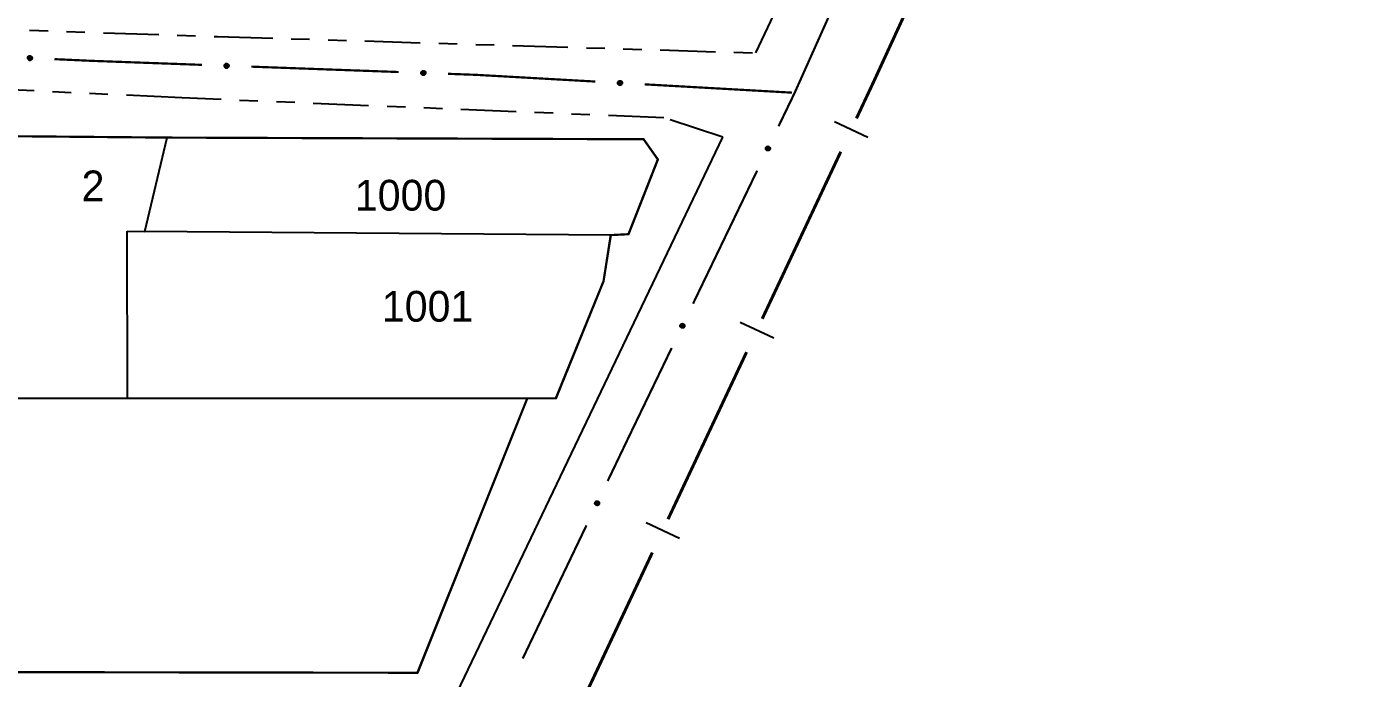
# Model space of a CAD drawing. Extents: x 203196 to 204359, y 4872588 to 4874244.
# Drawn here: x 204240 to 204348.4, y 4873557.6 to 4873610.6 of the extents above; entities that cross this region are included whole.
import ezdxf
from ezdxf.enums import TextEntityAlignment as Align

# ---------------------------------------------------------------- set-up
doc = ezdxf.new("R2010")
doc.units = 0
doc.header["$LTSCALE"] = 1.5
doc.header["$MEASUREMENT"] = 0
doc.linetypes.add('TRACO_25', pattern=[8, 3, -1, 1, -1, 1, -1])
for name, color, linetype in [('CD_MALHA_LOTES', 7, 'CONTINUOUS'), ('LM-LIM-SETORES-BAIRROS', 250, 'CONTINUOUS'), ('RU-QUADRA', 210, 'CONTINUOUS'), ('SV-EIXO-RUA-N-PAV', 6, 'CONTINUOUS'), ('SV-EIXO-RUA-PAV', 20, 'CONTINUOUS'), ('SV-RUA-NAO-PAV', 7, 'CONTINUOUS'), ('SV-RUA-PAVIM', 7, 'CONTINUOUS'), ('Th_NmrPort', 1, 'CONTINUOUS')]:
    doc.layers.add(name, color=color, linetype=linetype)

msp = doc.modelspace()

# ---------------------------------------------------------------- linework, layer by layer
at = {"layer": 'CD_MALHA_LOTES', "linetype": 'Continuous', "flags": 128}
for points in [[(204238.313437, 4873601.679668), (204251.456481, 4873601.563463)], [(204249.642803, 4873593.938192), (204251.456481, 4873601.563463)], [(204251.456481, 4873601.563463), (204290.175146, 4873601.427738), (204291.326632, 4873599.795507), (204288.937456, 4873593.711058)], [(204248.233184, 4873580.362127), (204248.214161, 4873593.949605)], [(204248.214161, 4873593.949605), (204249.642803, 4873593.938192)], [(204287.497711, 4873593.63577), (204249.642803, 4873593.938192)], [(204287.497711, 4873593.63577), (204286.916604, 4873589.900863), (204283.031265, 4873580.366605)], [(204288.937456, 4873593.711058), (204287.497711, 4873593.63577)], [(204280.714868, 4873580.366307), (204271.785313, 4873558.06069), (204202.922839, 4873558.170631), (204188.35979, 4873558.177682)], [(204248.233184, 4873580.362127), (204238.764617, 4873580.360908)], [(204280.714868, 4873580.366307), (204248.233184, 4873580.362127)], [(204283.031265, 4873580.366605), (204280.714868, 4873580.366307)]]:
    msp.add_lwpolyline(points, dxfattribs=at)
at = {"layer": 'LM-LIM-SETORES-BAIRROS', "const_width": 0.25}
for points in [[(204313.76404, 4873616.743916), (204309.166238, 4873606.750907)], [(204309.166238, 4873606.750907), (204308.805828, 4873605.96758)], [(204308.805828, 4873605.96758), (204307.471128, 4873603.127867)], [(204306.195018, 4873600.412809), (204299.814464, 4873586.837517)], [(204298.538354, 4873584.122459), (204292.1578, 4873570.547167)], [(204290.88169, 4873567.832109), (204284.501136, 4873554.256818)]]:
    msp.add_lwpolyline(points, dxfattribs=at)
at = {"layer": 'LM-LIM-SETORES-BAIRROS'}
for points in [[(204305.688229, 4873602.860903), (204308.403287, 4873601.584792)], [(204298.031565, 4873586.570553), (204300.746623, 4873585.294442)], [(204290.374901, 4873570.280203), (204293.089959, 4873569.004093)]]:
    msp.add_lwpolyline(points, dxfattribs=at)
at = {"layer": 'RU-QUADRA', "linetype": 'Continuous', "const_width": 0.18, "flags": 128}
msp.add_lwpolyline([(204202.922839, 4873558.170631), (204271.785313, 4873558.06069), (204280.714868, 4873580.366307), (204283.031265, 4873580.366605), (204286.916604, 4873589.900863), (204287.497711, 4873593.63577), (204288.937456, 4873593.711058), (204291.326632, 4873599.795507), (204290.175146, 4873601.427738), (204251.456481, 4873601.563463), (204238.313437, 4873601.679668)], dxfattribs=at)
at = {"layer": 'SV-EIXO-RUA-N-PAV'}
for points in [[(204240.160763, 4873608.146847), (204240.196414, 4873608.180329), (204240.233901, 4873608.201815), (204240.270324, 4873608.210737), (204240.304567, 4873608.210228), (204240.33954, 4873608.205761), (204240.373806, 4873608.193479), (204240.408819, 4873608.171423), (204240.442657, 4873608.135896), (204240.462144, 4873608.096048), (204240.472801, 4873608.060806), (204240.474326, 4873608.02507), (204240.469418, 4873607.991168), (204240.455483, 4873607.955996), (204240.432784, 4873607.920732), (204240.396237, 4873607.887571), (204240.359342, 4873607.866759), (204240.323885, 4873607.859055), (204240.287948, 4873607.857749), (204240.252298, 4873607.862736), (204240.218731, 4873607.874987), (204240.183267, 4873607.897904), (204240.151015, 4873607.93441), (204240.129837, 4873607.970972), (204240.121637, 4873608.006312), (204240.121148, 4873608.041721), (204240.125201, 4873608.076853), (204240.136113, 4873608.111812), (204240.160763, 4873608.146847)], [(204256.147244, 4873607.517756), (204256.182588, 4873607.551562), (204256.219878, 4873607.573388), (204256.256219, 4873607.582641), (204256.290464, 4873607.582444), (204256.325476, 4873607.578296), (204256.359853, 4873607.566327), (204256.395065, 4873607.54459), (204256.429225, 4873607.509373), (204256.449074, 4873607.469704), (204256.460052, 4873607.434561), (204256.461902, 4873607.39884), (204256.457303, 4873607.364894), (204256.443689, 4873607.329597), (204256.421312, 4873607.294128), (204256.385069, 4873607.260636), (204256.348364, 4873607.239488), (204256.312979, 4873607.231461), (204256.277055, 4873607.229828), (204256.241361, 4873607.234491), (204256.207684, 4873607.246435), (204256.172013, 4873607.269029), (204256.13943, 4873607.30524), (204256.11792, 4873607.341607), (204256.109398, 4873607.376871), (204256.108587, 4873607.412274), (204256.11232, 4873607.447441), (204256.122914, 4873607.482499), (204256.147244, 4873607.517756)], [(204272.136633, 4873606.935145), (204272.171977, 4873606.968951), (204272.209267, 4873606.990777), (204272.245608, 4873607.00003), (204272.279853, 4873606.999833), (204272.314865, 4873606.995686), (204272.349242, 4873606.983716), (204272.384454, 4873606.961979), (204272.418615, 4873606.926762), (204272.438463, 4873606.887093), (204272.449441, 4873606.85195), (204272.451291, 4873606.816229), (204272.446692, 4873606.782284), (204272.433078, 4873606.746986), (204272.410702, 4873606.711517), (204272.374458, 4873606.678025), (204272.337754, 4873606.656877), (204272.302368, 4873606.648851), (204272.266444, 4873606.647218), (204272.230751, 4873606.65188), (204272.197073, 4873606.663825), (204272.161402, 4873606.686419), (204272.128819, 4873606.722629), (204272.107309, 4873606.758996), (204272.098788, 4873606.79426), (204272.097976, 4873606.829663), (204272.101709, 4873606.86483), (204272.112303, 4873606.899888), (204272.136633, 4873606.935145)], [(204288.117535, 4873606.122394), (204288.153545, 4873606.15549), (204288.191262, 4873606.17657), (204288.22778, 4873606.185098), (204288.262015, 4873606.184219), (204288.296937, 4873606.179376), (204288.331069, 4873606.166725), (204288.365842, 4873606.144292), (204288.399294, 4873606.108402), (204288.41835, 4873606.068345), (204288.428626, 4873606.032991), (204288.429765, 4873605.99724), (204288.424492, 4873605.963393), (204288.410178, 4873605.928374), (204288.3871, 4873605.893357), (204288.350197, 4873605.860592), (204288.313079, 4873605.840179), (204288.277541, 4873605.832858), (204288.241592, 4873605.831941), (204288.205998, 4873605.837313), (204288.172565, 4873605.849925), (204288.137351, 4873605.873224), (204288.105494, 4873605.910075), (204288.084712, 4873605.946864), (204288.076894, 4873605.98229), (204288.076787, 4873606.017702), (204288.081219, 4873606.052788), (204288.092509, 4873606.087628), (204288.117535, 4873606.122394)]]:
    msp.add_lwpolyline(points, close=True, dxfattribs=at)
for points in [[(204240.121148, 4873608.041721), (204240.472801, 4873608.060806)], [(204240.121637, 4873608.006312), (204240.474326, 4873608.02507)], [(204240.123968, 4873608.023467), (204240.471688, 4873608.040408)], [(204240.125201, 4873608.076853), (204240.462144, 4873608.096048)], [(204240.127008, 4873608.060209), (204240.462584, 4873608.080435)], [(204240.129169, 4873607.987715), (204240.468834, 4873608.007755)], [(204240.129837, 4873607.970972), (204240.469418, 4873607.991168)], [(204240.135376, 4873608.093976), (204240.447841, 4873608.116621)], [(204240.136113, 4873608.111812), (204240.442657, 4873608.135896)], [(204240.142548, 4873607.951592), (204240.457678, 4873607.972749)], [(204240.149196, 4873608.127495), (204240.422132, 4873608.151941)], [(204240.151015, 4873607.93441), (204240.455483, 4873607.955996)], [(204240.160763, 4873608.146847), (204240.408819, 4873608.171423)], [(204240.171046, 4873607.917511), (204240.441069, 4873607.937991)], [(204240.180923, 4873608.164295), (204240.383906, 4873608.182367)], [(204240.183267, 4873607.897904), (204240.432784, 4873607.920732)], [(204240.196414, 4873608.180329), (204240.373806, 4873608.193479)], [(204240.206608, 4873607.888572), (204240.40674, 4873607.904041)], [(204240.21773, 4873608.192669), (204240.347785, 4873608.199038)], [(204240.218731, 4873607.874987), (204240.396237, 4873607.887571)], [(204240.233901, 4873608.201815), (204240.33954, 4873608.205761)], [(204240.239879, 4873607.869299), (204240.371358, 4873607.876968)], [(204240.252298, 4873607.862736), (204240.359342, 4873607.866759)], [(204256.135853, 4873607.4983), (204256.408555, 4873607.52523)], [(204256.147244, 4873607.517756), (204256.395065, 4873607.54459)], [(204256.167244, 4873607.535388), (204256.370053, 4873607.555307)], [(204256.182588, 4873607.551562), (204256.359853, 4873607.566327)], [(204256.203791, 4873607.564096), (204256.333782, 4873607.571648)], [(204256.219878, 4873607.573388), (204256.325476, 4873607.578296)], [(204256.108587, 4873607.412274), (204256.460052, 4873607.434561)], [(204256.109398, 4873607.376871), (204256.461902, 4873607.39884)], [(204256.111573, 4873607.394046), (204256.459125, 4873607.414153)], [(204256.11232, 4873607.447441), (204256.449074, 4873607.469704)], [(204256.114278, 4873607.430814), (204256.449657, 4873607.454095)], [(204256.117099, 4873607.358344), (204256.456568, 4873607.381476)], [(204256.11792, 4873607.341607), (204256.457303, 4873607.364894)], [(204256.122339, 4873607.464656), (204256.434585, 4873607.490146)], [(204256.122914, 4873607.482499), (204256.429225, 4873607.509373)], [(204256.130807, 4873607.322343), (204256.445731, 4873607.346369)], [(204256.13943, 4873607.30524), (204256.443689, 4873607.329597)], [(204256.159615, 4873607.288523), (204256.42944, 4873607.311462)], [(204256.172013, 4873607.269029), (204256.421312, 4873607.294128)], [(204256.195438, 4873607.25991), (204256.395421, 4873607.2772)], [(204256.207684, 4873607.246435), (204256.385069, 4873607.260636)], [(204256.228883, 4873607.24094), (204256.360287, 4873607.249807)], [(204256.241361, 4873607.234491), (204256.348364, 4873607.239488)], [(204272.097976, 4873606.829663), (204272.449441, 4873606.85195)], [(204272.098788, 4873606.79426), (204272.451291, 4873606.816229)], [(204272.100962, 4873606.811436), (204272.448514, 4873606.831542)], [(204272.101709, 4873606.86483), (204272.438463, 4873606.887093)], [(204272.103668, 4873606.848204), (204272.439046, 4873606.871485)], [(204272.106489, 4873606.775733), (204272.445958, 4873606.798865)], [(204272.107309, 4873606.758996), (204272.446692, 4873606.782284)], [(204272.111728, 4873606.882046), (204272.423974, 4873606.907535)], [(204272.112303, 4873606.899888), (204272.418615, 4873606.926762)], [(204272.120197, 4873606.739733), (204272.43512, 4873606.763759)], [(204272.125243, 4873606.915689), (204272.397944, 4873606.942619)], [(204272.128819, 4873606.722629), (204272.433078, 4873606.746986)], [(204272.136633, 4873606.935145), (204272.384454, 4873606.961979)], [(204272.149004, 4873606.705913), (204272.418829, 4873606.728851)], [(204272.156633, 4873606.952777), (204272.359442, 4873606.972696)], [(204272.161402, 4873606.686419), (204272.410702, 4873606.711517)], [(204272.171977, 4873606.968951), (204272.349242, 4873606.983716)], [(204272.184828, 4873606.677299), (204272.38481, 4873606.69459)], [(204272.19318, 4873606.981485), (204272.323171, 4873606.989037)], [(204272.197073, 4873606.663825), (204272.374458, 4873606.678025)], [(204272.209267, 4873606.990777), (204272.314865, 4873606.995686)], [(204272.218272, 4873606.65833), (204272.349676, 4873606.667196)], [(204272.230751, 4873606.65188), (204272.337754, 4873606.656877)], [(204288.076787, 4873606.017702), (204288.428626, 4873606.032991)], [(204288.076894, 4873605.98229), (204288.429765, 4873605.99724)], [(204288.07941, 4873605.999419), (204288.427293, 4873606.012606)], [(204288.081219, 4873606.052788), (204288.41835, 4873606.068345)], [(204288.082847, 4873606.036126), (204288.418622, 4873606.052729)], [(204288.084225, 4873605.963614), (204288.424087, 4873605.979986)], [(204288.084712, 4873605.946864), (204288.424492, 4873605.963393)], [(204288.091579, 4873606.069801), (204288.40427, 4873606.089072)], [(204288.092509, 4873606.087628), (204288.399294, 4873606.108402)], [(204288.097214, 4873605.927347), (204288.412553, 4873605.945102)], [(204288.105494, 4873605.910075), (204288.410178, 4873605.928374)], [(204288.10576, 4873606.103168), (204288.378943, 4873606.124667)], [(204288.117535, 4873606.122394), (204288.365842, 4873606.144292)], [(204288.125342, 4873605.892961), (204288.39557, 4873605.910526)], [(204288.137351, 4873605.873224), (204288.3871, 4873605.893357)], [(204288.137883, 4873606.139625), (204288.341048, 4873606.155504)], [(204288.153545, 4873606.15549), (204288.331069, 4873606.166725)], [(204288.16059, 4873605.86364), (204288.360877, 4873605.876948)], [(204288.172565, 4873605.849925), (204288.350197, 4873605.860592)], [(204288.174994, 4873606.167599), (204288.305109, 4873606.172564)], [(204288.191262, 4873606.17657), (204288.296937, 4873606.179376)], [(204288.19365, 4873605.844009), (204288.325205, 4873605.850259)], [(204288.205998, 4873605.837313), (204288.313079, 4873605.840179)]]:
    msp.add_lwpolyline(points, dxfattribs=at)
at = {"layer": 'SV-EIXO-RUA-N-PAV', "const_width": 0.18}
for points in [[(204242.297213, 4873607.939319), (204244.29514, 4873607.848297)], [(204244.29514, 4873607.848297), (204245.26411, 4873607.804155)], [(204245.26411, 4873607.804155), (204254.288147, 4873607.475343)], [(204258.285494, 4873607.32969), (204270.277536, 4873606.892732)], [(204274.274883, 4873606.74708), (204276.273557, 4873606.674253)], [(204276.273557, 4873606.674253), (204276.556998, 4873606.663928)], [(204276.556998, 4873606.663928), (204286.257963, 4873606.116983)], [(204290.25162, 4873605.891818), (204302.232593, 4873605.216325)]]:
    msp.add_lwpolyline(points, dxfattribs=at)
at = {"layer": 'SV-EIXO-RUA-PAV', "const_width": 0.18}
for points in [[(204306.113999, 4873613.396692), (204302.847482, 4873606.093962)], [(204302.847482, 4873606.093962), (204302.449446, 4873605.2041)], [(204302.449446, 4873605.2041), (204301.13623, 4873602.478823)], [(204299.399845, 4873598.875357), (204294.190689, 4873588.064959)], [(204292.454304, 4873584.461493), (204288.981534, 4873577.254561)], [(204288.981534, 4873577.254561), (204288.764929, 4873576.805048)], [(204288.764929, 4873576.805048), (204287.253517, 4873573.647076)], [(204285.526694, 4873570.039019), (204280.346222, 4873559.214846)]]:
    msp.add_lwpolyline(points, dxfattribs=at)
at = {"layer": 'SV-EIXO-RUA-PAV'}
for points in [[(204300.429576, 4873600.758741), (204300.446371, 4873600.712807), (204300.451413, 4873600.669894), (204300.445316, 4873600.632893), (204300.431403, 4873600.6016), (204300.413563, 4873600.57119), (204300.388813, 4873600.544498), (204300.35478, 4873600.520958), (204300.30882, 4873600.503786), (204300.264521, 4873600.501511), (204300.227925, 4873600.505547), (204300.19446, 4873600.518176), (204300.165208, 4873600.536002), (204300.138332, 4873600.562628), (204300.114813, 4873600.597349), (204300.098665, 4873600.643982), (204300.094011, 4873600.686086), (204300.100848, 4873600.721721), (204300.113757, 4873600.755284), (204300.132342, 4873600.786113), (204300.156789, 4873600.812174), (204300.191791, 4873600.835791), (204300.238028, 4873600.851119), (204300.279969, 4873600.856241), (204300.315691, 4873600.849906), (204300.348448, 4873600.836453), (204300.379167, 4873600.818931), (204300.407034, 4873600.795168), (204300.429576, 4873600.758741)], [(204293.484036, 4873586.344878), (204293.500831, 4873586.298943), (204293.505872, 4873586.256031), (204293.499776, 4873586.219029), (204293.485862, 4873586.187737), (204293.468023, 4873586.157326), (204293.443272, 4873586.130634), (204293.40924, 4873586.107094), (204293.36328, 4873586.089923), (204293.31898, 4873586.087647), (204293.282385, 4873586.091683), (204293.248919, 4873586.104313), (204293.219667, 4873586.122138), (204293.192791, 4873586.148764), (204293.169272, 4873586.183486), (204293.153125, 4873586.230118), (204293.148471, 4873586.272223), (204293.155307, 4873586.307857), (204293.168217, 4873586.341421), (204293.186802, 4873586.372249), (204293.211248, 4873586.398311), (204293.24625, 4873586.421928), (204293.292488, 4873586.437256), (204293.334429, 4873586.442377), (204293.37015, 4873586.436042), (204293.402907, 4873586.422589), (204293.433626, 4873586.405067), (204293.461494, 4873586.381304), (204293.484036, 4873586.344878)], [(204286.551427, 4873571.925127), (204286.568344, 4873571.879238), (204286.5735, 4873571.836338), (204286.567501, 4873571.799321), (204286.553671, 4873571.767992), (204286.535912, 4873571.737534), (204286.511232, 4873571.710776), (204286.477262, 4873571.687146), (204286.431348, 4873571.669853), (204286.387055, 4873571.66746), (204286.350448, 4873571.671399), (204286.31695, 4873571.68394), (204286.287651, 4873571.701687), (204286.260704, 4873571.728242), (204286.237093, 4873571.762901), (204286.220822, 4873571.809491), (204286.216056, 4873571.851583), (204286.222798, 4873571.887235), (204286.235619, 4873571.920833), (204286.254122, 4873571.95171), (204286.278499, 4873571.977837), (204286.313438, 4873572.001546), (204286.359635, 4873572.016997), (204286.401562, 4873572.022229), (204286.4373, 4873572.01599), (204286.470093, 4873572.002623), (204286.500859, 4873571.985183), (204286.528789, 4873571.961494), (204286.551427, 4873571.925127)]]:
    msp.add_lwpolyline(points, close=True, dxfattribs=at)
for points in [[(204300.132342, 4873600.786113), (204300.094011, 4873600.686086)], [(204300.156789, 4873600.812174), (204300.098665, 4873600.643982)], [(204300.143254, 4873600.794958), (204300.098683, 4873600.671026)], [(204300.174043, 4873600.817989), (204300.109689, 4873600.627856)], [(204300.191791, 4873600.835791), (204300.114813, 4873600.597349)], [(204300.214621, 4873600.839332), (204300.127433, 4873600.582953)], [(204300.238028, 4873600.851119), (204300.138332, 4873600.562628)], [(204300.257154, 4873600.85216), (204300.152878, 4873600.554031)], [(204300.279969, 4873600.856241), (204300.165208, 4873600.536002)], [(204300.29563, 4873600.850281), (204300.180692, 4873600.530025)], [(204300.315691, 4873600.849906), (204300.19446, 4873600.518176)], [(204300.330553, 4873600.841026), (204300.209602, 4873600.51458)], [(204300.348448, 4873600.836453), (204300.227925, 4873600.505547)], [(204300.36315, 4873600.823804), (204300.249989, 4873600.507236)], [(204300.379167, 4873600.818931), (204300.264521, 4873600.501511)], [(204300.39092, 4873600.802849), (204300.289057, 4873600.506587)], [(204300.407034, 4873600.795168), (204300.30882, 4873600.503786)], [(204300.41632, 4873600.776978), (204300.331635, 4873600.516363)], [(204300.429576, 4873600.758741), (204300.35478, 4873600.520958)], [(204300.437708, 4873600.733349), (204300.374627, 4873600.539573)], [(204300.446371, 4873600.712807), (204300.388813, 4873600.544498)], [(204300.449351, 4873600.688357), (204300.404142, 4873600.566247)], [(204300.451413, 4873600.669894), (204300.413563, 4873600.57119)], [(204293.186802, 4873586.372249), (204293.148471, 4873586.272223)], [(204293.211248, 4873586.398311), (204293.153125, 4873586.230118)], [(204293.197714, 4873586.381094), (204293.153142, 4873586.257163)], [(204293.228502, 4873586.404125), (204293.164148, 4873586.213992)], [(204293.24625, 4873586.421928), (204293.169272, 4873586.183486)], [(204293.26908, 4873586.425468), (204293.181893, 4873586.16909)], [(204293.292488, 4873586.437256), (204293.192791, 4873586.148764)], [(204293.311614, 4873586.438296), (204293.207337, 4873586.140167)], [(204293.334429, 4873586.442377), (204293.219667, 4873586.122138)], [(204293.35009, 4873586.436417), (204293.235152, 4873586.116162)], [(204293.37015, 4873586.436042), (204293.248919, 4873586.104313)], [(204293.385012, 4873586.427163), (204293.264061, 4873586.100716)], [(204293.402907, 4873586.422589), (204293.282385, 4873586.091683)], [(204293.41761, 4873586.40994), (204293.304448, 4873586.093373)], [(204293.433626, 4873586.405067), (204293.31898, 4873586.087647)], [(204293.445379, 4873586.388986), (204293.343517, 4873586.092723)], [(204293.461494, 4873586.381304), (204293.36328, 4873586.089923)], [(204293.47078, 4873586.363114), (204293.386095, 4873586.1025)], [(204293.484036, 4873586.344878), (204293.40924, 4873586.107094)], [(204293.492167, 4873586.319485), (204293.429087, 4873586.125709)], [(204293.500831, 4873586.298943), (204293.443272, 4873586.130634)], [(204293.50381, 4873586.274493), (204293.458602, 4873586.152383)], [(204293.505872, 4873586.256031), (204293.468023, 4873586.157326)], [(204286.254122, 4873571.95171), (204286.216056, 4873571.851583)], [(204286.26501, 4873571.960585), (204286.220768, 4873571.836535)], [(204286.278499, 4873571.977837), (204286.220822, 4873571.809491)], [(204286.295738, 4873571.983697), (204286.231888, 4873571.793394)], [(204286.313438, 4873572.001546), (204286.237093, 4873571.762901)], [(204286.336259, 4873572.005148), (204286.249751, 4873571.748539)], [(204286.359635, 4873572.016997), (204286.260704, 4873571.728242)], [(204286.378758, 4873572.018088), (204286.275273, 4873571.719684)], [(204286.401562, 4873572.022229), (204286.287651, 4873571.701687)], [(204286.417239, 4873572.016311), (204286.303151, 4873571.695752)], [(204286.4373, 4873572.01599), (204286.31695, 4873571.68394)], [(204286.452186, 4873572.007149), (204286.332101, 4873571.680384)], [(204286.470093, 4873572.002623), (204286.350448, 4873571.671399)], [(204286.484829, 4873571.990014), (204286.372508, 4873571.673147)], [(204286.500859, 4873571.985183), (204286.387055, 4873571.66746)], [(204286.512654, 4873571.969133), (204286.411578, 4873571.672601)], [(204286.528789, 4873571.961494), (204286.431348, 4873571.669853)], [(204286.538123, 4873571.943328), (204286.45413, 4873571.682491)], [(204286.551427, 4873571.925127), (204286.477262, 4873571.687146)], [(204286.559626, 4873571.899756), (204286.49706, 4873571.705814)], [(204286.568344, 4873571.879238), (204286.511232, 4873571.710776)], [(204286.571388, 4873571.854796), (204286.526504, 4873571.732566)], [(204286.5735, 4873571.836338), (204286.535912, 4873571.737534)]]:
    msp.add_lwpolyline(points, dxfattribs=at)
at = {"layer": 'SV-RUA-NAO-PAV', "linetype": 'TRACO_25'}
for points in [[(203797.316015, 4873609.447466, 10.729833), (203814.059162, 4873610.470565, 10.74549), (203879.179211, 4873611.34223, 11.254361), (203918.871422, 4873610.859713, 11.669286), (203952.298139, 4873611.539038, 11.677115), (204023.097559, 4873612.177103, 11.669286), (204077.296604, 4873612.829812, 11.512711), (204163.578345, 4873611.845625, 10.917724), (204210.287051, 4873611.294252, 10.800292), (204255.535283, 4873609.780066, 10.792463), (204299.299498, 4873608.447178, 10.541943)], [(204296.619737, 4873601.607055, 10.43234), (204291.806684, 4873603.171938, 10.447997), (204252.634198, 4873604.782761, 10.643717), (204209.91137, 4873606.836535, 10.690689), (204162.901649, 4873607.576198, 10.902066), (204119.669571, 4873608.117593, 11.223046), (204078.048333, 4873608.40388, 11.442252), (204019.756555, 4873607.714016, 11.606656), (203953.097397, 4873607.640319, 11.6458), (203919.97445, 4873606.964626, 11.575341), (203868.097406, 4873607.158369, 11.19173), (203824.858172, 4873606.644076, 10.949039), (203797.92953, 4873605.415444, 10.729833)]]:
    msp.add_polyline3d(points, dxfattribs=at)
at = {"layer": 'SV-RUA-PAVIM', "linetype": 'Continuous'}
for points in [[(204299.299498, 4873608.447178, 10.541943), (204309.636163, 4873630.326249, 10.565429), (204324.176042, 4873661.055145, 10.573257), (204348.418348, 4873712.352489, 10.894238)], [(204274.117379, 4873554.59585, 10.5576), (204296.619737, 4873601.607055, 10.43234)]]:
    msp.add_polyline3d(points, dxfattribs=at)

# ---------------------------------------------------------------- texts
at = {"layer": 'Th_NmrPort', "color": 1}
for s, p in [('2', (204244.498411, 4873597.634572)), ('1000', (204266.704425, 4873596.87934)), ('1001', (204268.898939, 4873587.849914))]:
    msp.add_text(s, height=2.5, dxfattribs=at).set_placement(p, align=Align.MIDDLE_LEFT)

doc.saveas('drawing.dxf')
